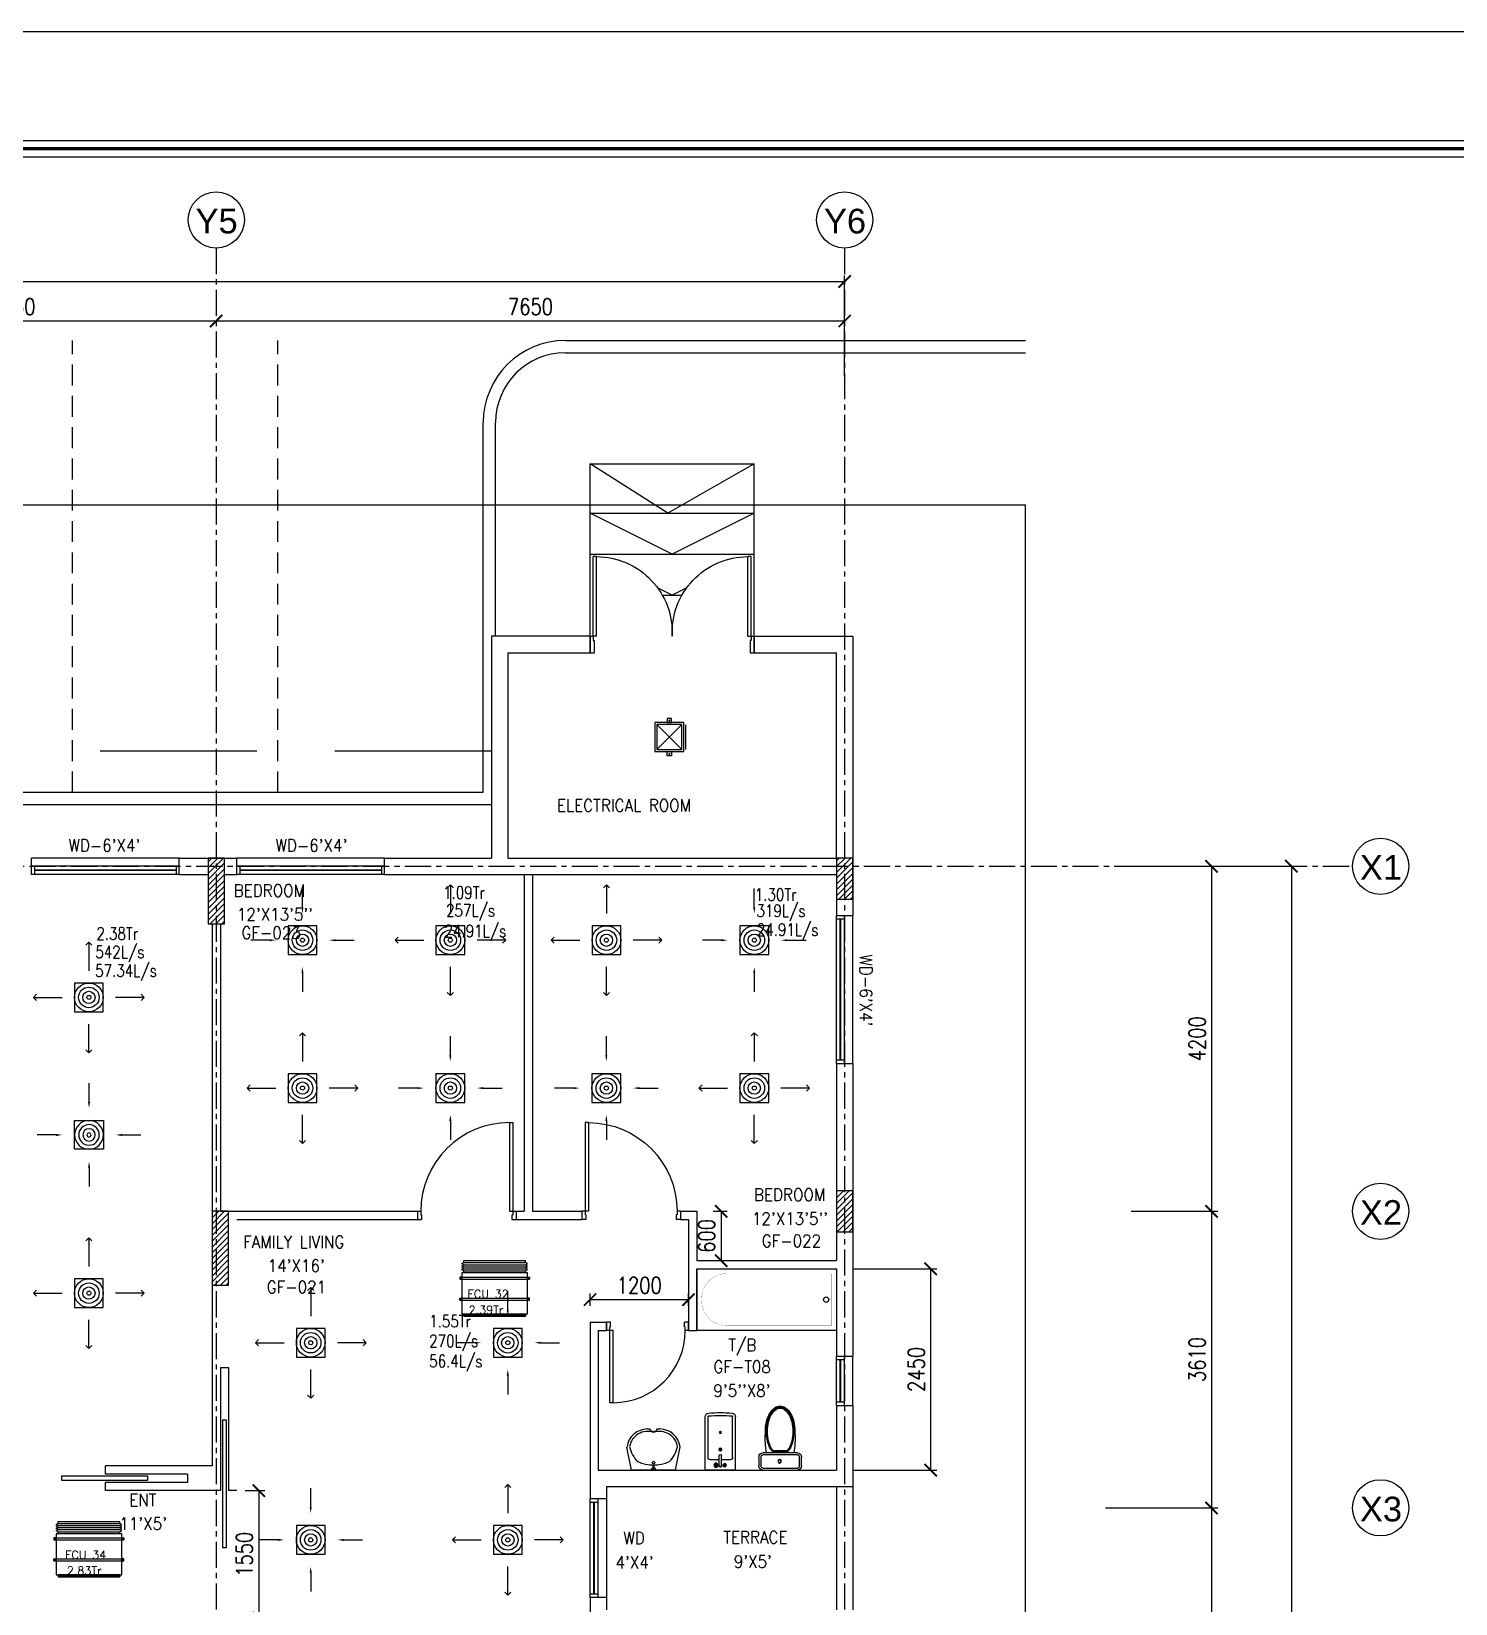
# Model space of a CAD drawing. Header units: millimetres. Extents: x -1288794 to 2153086, y -2701644 to -1428868.
# Drawn here: x 602052 to 619389, y -1482944 to -1463806 of the extents above; entities that cross this region are included whole.
import ezdxf
from ezdxf.enums import TextEntityAlignment as Align

# ---------------------------------------------------------------- set-up
doc = ezdxf.new("R2010")
doc.units = ezdxf.units.MM
doc.header["$LTSCALE"] = 100
doc.header["$PDMODE"] = 34
for name, pattern in [('CENTER', [50.8, 31.75, -6.35, 6.35, -6.35]), ('DASHED', [19.05, 12.7, -6.35]), ('DASHED2', [9.525, 6.35, -3.175]), ('HIDDEN', [9.525, 6.35, -3.175])]:
    doc.linetypes.add(name, pattern=pattern)
for name, color, linetype in [('A-ANNO-DIMS', 1, 'Continuous'), ('A-ANNO-SYMB', 33, 'Continuous'), ('A-ANNO-TEXT', 8, 'Continuous'), ('A-AREA', 8, 'CENTER'), ('A-CAR', 8, 'Continuous'), ('A-DOOR', 4, 'Continuous'), ('A-FLOR-OVHD', 4, 'DASHED2'), ('A-FLOR-PFIX', 8, 'Continuous'), ('A-FLOR-SPCL', 8, 'Continuous'), ('A-GLAZ', 5, 'Continuous'), ('A-GRID', 253, 'CENTER'), ('A-WALL-FULL', 8, 'Continuous'), ('AC- SUIPPOR', 7, 'HIDDEN'), ('AC-HLTEXT', 100, 'Continuous'), ('AC-SAD TEXT', 3, 'Continuous'), ('AC-UNIT', 5, 'Continuous'), ('L-WALK', 8, 'Continuous'), ('LOGO LINE', 7, 'Continuous'), ('LOGO1LINE', 7, 'Continuous'), ('RCD RIGHT', 1, 'Continuous'), ('RET', 1, 'Continuous'), ('S-COL- HACT.', 9, 'Continuous'), ('S-COL.', 8, 'Continuous'), ('SCD  RIGHT', 3, 'Continuous'), ('sduct', 5, 'Continuous'), ('SUPPORT', 30, 'Continuous'), ('WALL', 42, 'Continuous')]:
    doc.layers.add(name, color=color, linetype=linetype)
doc.styles.add('ROMAND', font='romand')
doc.styles.add('ROMANS', font='romans.shx', dxfattribs={"width": 0.8})
doc.styles.add('SANSSERIF', font='sas_____.pfb')
doc.styles.add('SIMPLEX', font='simplex.shx', dxfattribs={"width": 0.8})
doc.dimstyles.new('100 of DIM2', dxfattribs={"dimscale": 0, "dimtxt": 200, "dimasz": 150, "dimexe": 75, "dimexo": 200, "dimgap": 75, "dimtad": 1, "dimdec": 0, "dimrnd": 5, "dimzin": 0, "dimdsep": 46, "dimtxsty": 'ROMANS', "dimblk": 'ARCHTICK', "dimcen": 100, "dimclrd": 94, "dimclre": 94, "dimclrt": 2, "dimadec": 0, "dimazin": 0, "dimtfac": 1, "dimtdec": 0, "dimtofl": 0, "dimtmove": 2, "dimatfit": 3, "dimldrblk": 'OPEN90', "dimfxl": 75, "dimtolj": 1, "dimtzin": 0, "dimarcsym": 0})
pattern_1 = [(45, (1708407.11, -1109556.65), (-35.355339, 35.355339), [])]

# ---------------------------------------------------------------- blocks, each defined once
blk = doc.blocks.new('D-120-R1')
for p, q in [((-80, 1180), (-40, 1180)), ((-80, 1180), (-80, 100)), ((-40, 1180), (-40, 55)), ((-1200, 100), (-1160, 100)), ((-1200, 100), (-1200, 0)), ((-1160, 100), (-1160, 55)), ((-1160, 55), (-1150, 55)), ((-1150, 55), (-1150, 0)), ((-80, 100), (0, 100)), ((-50, 55), (-40, 55)), ((-50, 55), (-50, 0)), ((-50, 0), (0, 0)), ((0, 100), (0, 0)), ((-1200, 0), (-1150, 0))]:
    blk.add_line(p, q)
at = {"linetype": 'Continuous'}
blk.add_arc((-80, 100), 1080, 90, 180, dxfattribs=at)
blk = doc.blocks.new('W-180')
for p, q in [((1800, 100), (0, 100)), ((1800, 0), (0, 0)), ((40, 0), (40, 100)), ((1760, 100), (1760, 0))]:
    blk.add_line(p, q)
at = {"linetype": 'Continuous'}
for p, q in [((1760, 53), (40, 53)), ((1760, 47), (40, 47))]:
    blk.add_line(p, q, dxfattribs=at)
blk = doc.blocks.new('WC-1')
for p, q in [((-210, 0), (210, 0)), ((-260, -160), (-260, -50)), ((-235, -160), (-235, -50)), ((-210, -25), (210, -25)), ((210, -185), (-210, -185)), ((235, -50), (235, -160)), ((260, -50), (260, -160)), ((210, -210), (-210, -210)), ((91, -223), (-91, -223)), ((86, -235), (-86, -235))]:
    blk.add_line(p, q)
for radius in [22.1, 17.1]:
    blk.add_circle((-6, -107), radius)
for centre, radius, start, end in [((-210, -50), 50, 90, 180), ((-210, -160), 50, 180, 270), ((-210, -50), 25, 90, 180), ((-210, -160), 25, 180, 270), ((210, -50), 50, 360, 90), ((210, -50), 25, 360, 90), ((210, -160), 25, 270, 360), ((210, -160), 50, 270, 360), ((722, -383), 904, 168.9529, 184.0632), ((352, -470), 520, 166.4766, 180), ((352, -470), 507, 166.4766, 180), ((178, -428), 341, 149.8586, 166.4766), ((178, -428), 328, 149.8586, 166.4766), ((69, -365), 214, 138.4152, 149.8586), ((69, -365), 201, 139.9943, 149.8586), ((-69, -365), 201, 30.1414, 40.0057), ((-69, -365), 214, 30.1414, 41.5848), ((-178, -428), 328, 13.5234, 30.1414), ((-178, -428), 341, 13.5234, 30.1414), ((-352, -470), 507, 360, 13.5234), ((-352, -470), 520, 360, 13.5234), ((352, -470), 532, 177.5541, 180), ((352, -470), 532, 180, 193.5234), ((352, -470), 520, 180, 193.5234), ((352, -470), 507, 180, 193.5234), ((-352, -470), 507, 346.4766, 360), ((-352, -470), 520, 346.4766, 360), ((-352, -470), 532, 346.4766, 360), ((-352, -470), 532, 360, 2.4459), ((178, -512), 353, 193.5234, 210.1414), ((178, -512), 341, 193.5234, 210.1414), ((178, -512), 328, 193.5234, 210.1414), ((69, -575), 226, 210.1414, 234.4972), ((69, -575), 214, 210.1414, 234.4972), ((69, -575), 201, 210.1414, 234.4972), ((0, -672), 108, 234.4972, 270), ((0, -672), 95.9, 234.4972, 270), ((0, -672), 83.4, 234.4972, 270), ((0, -672), 83.4, 270, 305.5028), ((0, -672), 95.9, 270, 305.5028), ((0, -672), 108, 270, 305.5028), ((-69, -575), 201, 305.5028, 329.8586), ((-69, -575), 214, 305.5028, 329.8586), ((-69, -575), 226, 305.5028, 329.8586), ((-178, -512), 328, 329.8586, 346.4766), ((-178, -512), 341, 329.8586, 346.4766), ((-178, -512), 353, 329.8586, 346.4766)]:
    blk.add_arc(centre, radius, start, end)
at = {"linetype": 'Continuous', "ltscale": 50}
blk.add_arc((-722, -383), 904, 355.9368, 11.0471, dxfattribs=at)
blk = doc.blocks.new('W-120')
for p, q in [((1200, 100), (0, 100)), ((1200, 0), (0, 0)), ((40, 0), (40, 100)), ((1160, 100), (1160, 0))]:
    blk.add_line(p, q)
at = {"linetype": 'Continuous'}
for p, q in [((1160, 53), (40, 53)), ((1160, 47), (40, 47))]:
    blk.add_line(p, q, dxfattribs=at)
blk = doc.blocks.new('BIDET-1')
for p, q in [((175, 0), (-175, 0)), ((-185, -10), (-185, -649)), ((-150, -155), (-150, -649)), ((-15, -125), (-120, -125)), ((-39, -59), (-69, -59)), ((-54, -44), (-54, -74)), ((-15, -54), (-15, -174)), ((15, -54), (15, -174)), ((120, -125), (15, -125)), ((39, -59), (69, -59)), ((54, -44), (54, -74)), ((150, -155), (150, -649)), ((185, -10), (185, -649)), ((12, -250), (-12, -250)), ((-9, -259), (9, -241)), ((-9, -241), (9, -259)), ((0, -238), (0, -262))]:
    blk.add_line(p, q)
for centre, radius in [((-54, -59), 25), ((-54, -59), 20), ((-54, -59), 15.2), ((-54, -59), 10.2), ((54, -59), 20), ((54, -59), 15.2), ((54, -59), 10.2), ((0, -250), 17.5), ((0, -250), 12.5), ((0, -457), 12.5), ((0, -457), 10)]:
    blk.add_circle(centre, radius)
for centre, radius, start, end in [((-175, -10), 10, 90, 180), ((175, -10), 10, 0, 90), ((-120, -155), 30, 90, 180), ((0, -54), 20, 318.5904, 221.4096), ((0, -54), 15, 0, 180), ((0, -174), 15, 180, 0), ((120, -155), 30, 0, 90), ((-140, -649), 45, 180, 265.2062), ((-140, -649), 10, 180, 265.2062), ((0, 1020), 1720, 265.2062, 274.7938), ((0, 1020), 1685, 265.2062, 274.7938), ((140, -649), 10, 274.7938, 0), ((140, -649), 45, 274.7938, 0)]:
    blk.add_arc(centre, radius, start, end)
blk = doc.blocks.new('W-60')
for p, q in [((600, 100), (0, 100)), ((600, 0), (0, 0)), ((40, 0), (40, 100)), ((560, 100), (560, 0))]:
    blk.add_line(p, q)
at = {"linetype": 'Continuous'}
for p, q in [((560, 53), (40, 53)), ((560, 47), (40, 47))]:
    blk.add_line(p, q, dxfattribs=at)
blk = doc.blocks.new('LAV-4')
for p, q in [((-266, 0), (-322, -283)), ((-266, 0), (268, 0)), ((268, 0), (324, -280)), ((-48, -500), (-75, -500)), ((75, -500), (50, -500))]:
    blk.add_line(p, q)
for points in [[(-25, 0), (-25, -18), (25, -18), (25, 0)], [(-9, -20), (-9, -57), (8, -57), (8, -20)]]:
    blk.add_lwpolyline(points, close=True)
blk.add_circle((0, -91), 15.4)
for centre, radius, start, end in [((74, -366), 375, 135.3333, 167.1432), ((0, -539), 477, 66.1261, 113.874), ((-74, -366), 375, 12.5199, 44.6667), ((-75, -250), 250, 187.6784, 270), ((-75, -250), 220, 188.5814, 289.9523), ((75, -250), 220, 250.0878, 350.8515), ((75, -250), 250, 270, 353.0121), ((1, -527), 55.9, 28.7827, 151.2173), ((50, -499), 0, 238.1883, 0)]:
    blk.add_arc(centre, radius, start, end)
blk = doc.blocks.new('D-100-R1')
for p, q in [((-80, 980), (-80, 100)), ((-80, 980), (-40, 980)), ((-40, 980), (-40, 55)), ((-1000, 100), (-1000, 0)), ((-1000, 100), (-960, 100)), ((-960, 100), (-960, 55)), ((-960, 55), (-950, 55)), ((-950, 55), (-950, 0)), ((-80, 100), (0, 100)), ((-50, 55), (-50, 0)), ((-50, 55), (-40, 55)), ((-50, 0), (0, 0)), ((0, 100), (0, 0)), ((-1000, 0), (-950, 0))]:
    blk.add_line(p, q)
at = {"linetype": 'Continuous'}
blk.add_arc((-80, 100), 880, 90, 180, dxfattribs=at)
blk = doc.blocks.new('BT-2')
blk.add_lwpolyline([(0, 750), (1700, 750), (1700, 0), (0, 0)], close=True)
at = {"const_width": 2}
blk.add_lwpolyline([(60, 690), (1340, 690, -0.414214), (1640, 390), (1640, 360, -0.414214), (1340, 60), (60, 60)], format="xyb", close=True, dxfattribs=at)
blk.add_circle((125, 375), 31.9)
blk = doc.blocks.new('_ArchTick')
at = {"color": 0, "linetype": 'ByBlock', "const_width": 0.15}
blk.add_lwpolyline([(-0.5, -0.5), (0.5, 0.5)], dxfattribs=at)
blk = doc.blocks.new('*D191')
at = {"layer": 'A-ANNO-DIMS', "color": 94, "lineweight": -2, "ltscale": 3, "transparency": 16777216}
for p, q in [((604302, -1467131), (604302, -1467256)), ((611952, -1467131), (611952, -1467256)), ((604302, -1467331), (611952, -1467331))]:
    blk.add_line(p, q, dxfattribs=at)
at = {"layer": 'Defpoints', "color": 0, "ltscale": 3, "transparency": 16777216}
for p in [(604302, -1467331), (611952, -1467331), (611952, -1467331)]:
    blk.add_point(p, dxfattribs=at)
at = {"layer": 'A-ANNO-DIMS', "color": 94, "lineweight": -2, "ltscale": 3, "transparency": 16777216, "xscale": 150, "yscale": 150, "zscale": 150, "rotation": 180}
blk.add_blockref('_ArchTick', (604302, -1467331), dxfattribs=at)
at = {"layer": 'A-ANNO-DIMS', "color": 94, "lineweight": -2, "ltscale": 3, "transparency": 16777216, "xscale": 150, "yscale": 150, "zscale": 150}
blk.add_blockref('_ArchTick', (611952, -1467331), dxfattribs=at)
at = {"layer": 'A-ANNO-DIMS', "color": 2, "ltscale": 3, "transparency": 16777216, "insert": (608127, -1467156), "char_height": 200, "attachment_point": 5, "style": 'ROMANS'}
blk.add_mtext('\\A1;7650', dxfattribs=at)
blk = doc.blocks.new('_Open90')
at = {"color": 0, "linetype": 'ByBlock', "lineweight": -2}
for p, q in [((0, 0), (-1, 0)), ((-0.5, 0.5), (0, 0)), ((0, 0), (-0.5, -0.5))]:
    blk.add_line(p, q, dxfattribs=at)
blk = doc.blocks.new('*D194')
at = {"layer": 'A-ANNO-DIMS', "color": 94, "lineweight": -2, "ltscale": 3, "transparency": 16777216}
for p, q in [((599352, -1467131), (599352, -1467256)), ((604302, -1467131), (604302, -1467256)), ((599352, -1467331), (604302, -1467331))]:
    blk.add_line(p, q, dxfattribs=at)
at = {"layer": 'Defpoints', "color": 0, "ltscale": 3, "transparency": 16777216}
for p in [(599352, -1467331), (604302, -1467331), (604302, -1467331)]:
    blk.add_point(p, dxfattribs=at)
at = {"layer": 'A-ANNO-DIMS', "color": 94, "lineweight": -2, "ltscale": 3, "transparency": 16777216, "xscale": 150, "yscale": 150, "zscale": 150, "rotation": 180}
blk.add_blockref('_ArchTick', (599352, -1467331), dxfattribs=at)
at = {"layer": 'A-ANNO-DIMS', "color": 94, "lineweight": -2, "ltscale": 3, "transparency": 16777216, "xscale": 150, "yscale": 150, "zscale": 150}
blk.add_blockref('_ArchTick', (604302, -1467331), dxfattribs=at)
at = {"layer": 'A-ANNO-DIMS', "color": 2, "ltscale": 3, "transparency": 16777216, "insert": (601827, -1467156), "char_height": 200, "attachment_point": 5, "style": 'ROMANS'}
blk.add_mtext('\\A1;4950', dxfattribs=at)
blk = doc.blocks.new('*D195')
at = {"layer": 'A-ANNO-DIMS', "color": 94, "lineweight": -2, "ltscale": 3, "transparency": 16777216}
for p, q in [((586452, -1468002), (586452, -1466776)), ((586452, -1466851), (611952, -1466851)), ((611952, -1468002), (611952, -1466776))]:
    blk.add_line(p, q, dxfattribs=at)
at = {"layer": 'Defpoints', "color": 0, "ltscale": 3, "transparency": 16777216}
for p in [(611952, -1466851), (586452, -1468202), (611952, -1468202)]:
    blk.add_point(p, dxfattribs=at)
at = {"layer": 'A-ANNO-DIMS', "color": 94, "lineweight": -2, "ltscale": 3, "transparency": 16777216, "xscale": 150, "yscale": 150, "zscale": 150, "rotation": 180}
blk.add_blockref('_ArchTick', (586452, -1466851), dxfattribs=at)
at = {"layer": 'A-ANNO-DIMS', "color": 94, "lineweight": -2, "ltscale": 3, "transparency": 16777216, "xscale": 150, "yscale": 150, "zscale": 150}
blk.add_blockref('_ArchTick', (611952, -1466851), dxfattribs=at)
at = {"layer": 'A-ANNO-DIMS', "color": 2, "ltscale": 3, "transparency": 16777216, "insert": (599202, -1466676), "char_height": 200, "attachment_point": 5, "style": 'ROMANS'}
blk.add_mtext('\\A1;25500', dxfattribs=at)
blk = doc.blocks.new('*D196')
at = {"layer": 'A-ANNO-DIMS', "color": 94, "lineweight": -2, "ltscale": 3, "transparency": 16777216}
for p, q in [((615235, -1473969), (617465, -1473969)), ((617390, -1473969), (617390, -1509169)), ((615235, -1509169), (617465, -1509169))]:
    blk.add_line(p, q, dxfattribs=at)
at = {"layer": 'Defpoints', "color": 0, "ltscale": 3, "transparency": 16777216}
for p in [(615035, -1473969), (615035, -1509169), (617390, -1509169)]:
    blk.add_point(p, dxfattribs=at)
at = {"layer": 'A-ANNO-DIMS', "color": 94, "lineweight": -2, "ltscale": 3, "transparency": 16777216, "xscale": 150, "yscale": 150, "zscale": 150}
for p, rotation in [((617390, -1473969), 90), ((617390, -1509169), 270)]:
    blk.add_blockref('_ArchTick', p, dxfattribs=dict(at, rotation=rotation))
at = {"layer": 'A-ANNO-DIMS', "color": 2, "ltscale": 3, "transparency": 16777216, "insert": (617215, -1491569), "char_height": 200, "attachment_point": 5, "rotation": 90, "style": 'ROMANS'}
blk.add_mtext('\\A1;35200', dxfattribs=at)
blk = doc.blocks.new('*D197')
at = {"layer": 'A-ANNO-DIMS', "color": 94, "lineweight": -2, "ltscale": 3, "transparency": 16777216}
for p, q in [((615440, -1473969), (616493, -1473969)), ((616418, -1473969), (616418, -1478169)), ((615440, -1478169), (616493, -1478169))]:
    blk.add_line(p, q, dxfattribs=at)
at = {"layer": 'Defpoints', "color": 0, "ltscale": 3, "transparency": 16777216}
for p in [(615240, -1473969), (615240, -1478169), (616418, -1478169)]:
    blk.add_point(p, dxfattribs=at)
at = {"layer": 'A-ANNO-DIMS', "color": 94, "lineweight": -2, "ltscale": 3, "transparency": 16777216, "xscale": 150, "yscale": 150, "zscale": 150}
for p, rotation in [((616418, -1473969), 90), ((616418, -1478169), 270)]:
    blk.add_blockref('_ArchTick', p, dxfattribs=dict(at, rotation=rotation))
at = {"layer": 'A-ANNO-DIMS', "color": 2, "ltscale": 3, "transparency": 16777216, "insert": (616243, -1476069), "char_height": 200, "attachment_point": 5, "rotation": 90, "style": 'ROMANS'}
blk.add_mtext('\\A1;4200', dxfattribs=at)
blk = doc.blocks.new('*D198')
at = {"layer": 'A-ANNO-DIMS', "color": 94, "lineweight": -2, "ltscale": 3, "transparency": 16777216}
for p, q in [((615440, -1478169), (616493, -1478169)), ((616418, -1478169), (616418, -1481779)), ((615126, -1481779), (616493, -1481779))]:
    blk.add_line(p, q, dxfattribs=at)
at = {"layer": 'Defpoints', "color": 0, "ltscale": 3, "transparency": 16777216}
for p in [(615240, -1478169), (614926, -1481779), (616418, -1481779)]:
    blk.add_point(p, dxfattribs=at)
at = {"layer": 'A-ANNO-DIMS', "color": 94, "lineweight": -2, "ltscale": 3, "transparency": 16777216, "xscale": 150, "yscale": 150, "zscale": 150}
for p, rotation in [((616418, -1478169), 90), ((616418, -1481779), 270)]:
    blk.add_blockref('_ArchTick', p, dxfattribs=dict(at, rotation=rotation))
at = {"layer": 'A-ANNO-DIMS', "color": 2, "ltscale": 3, "transparency": 16777216, "insert": (616243, -1479974), "char_height": 200, "attachment_point": 5, "rotation": 90, "style": 'ROMANS'}
blk.add_mtext('\\A1;3610', dxfattribs=at)
blk = doc.blocks.new('*D199')
at = {"layer": 'A-ANNO-DIMS', "color": 94, "lineweight": -2, "ltscale": 3, "transparency": 16777216}
for p, q in [((615126, -1481779), (616493, -1481779)), ((616418, -1481779), (616418, -1487769)), ((615126, -1487769), (616493, -1487769))]:
    blk.add_line(p, q, dxfattribs=at)
at = {"layer": 'Defpoints', "color": 0, "ltscale": 3, "transparency": 16777216}
for p in [(614926, -1481779), (614926, -1487769), (616418, -1487769)]:
    blk.add_point(p, dxfattribs=at)
at = {"layer": 'A-ANNO-DIMS', "color": 94, "lineweight": -2, "ltscale": 3, "transparency": 16777216, "xscale": 150, "yscale": 150, "zscale": 150}
for p, rotation in [((616418, -1481779), 90), ((616418, -1487769), 270)]:
    blk.add_blockref('_ArchTick', p, dxfattribs=dict(at, rotation=rotation))
at = {"layer": 'A-ANNO-DIMS', "color": 2, "ltscale": 3, "transparency": 16777216, "insert": (616243, -1484774), "char_height": 200, "attachment_point": 5, "rotation": 90, "style": 'ROMANS'}
blk.add_mtext('\\A1;5990', dxfattribs=at)
blk = doc.blocks.new('D-200-DOUBLE')
for p, q in [((40, 200), (40, 1170)), ((40, 1170), (80, 1170)), ((80, 200), (80, 1170)), ((1920, 200), (1920, 1170)), ((1920, 1170), (1960, 1170)), ((1960, 200), (1960, 1170)), ((80, 200), (0, 200)), ((0, 200), (0, 0)), ((40, 200), (40, 148)), ((1920, 200), (1960, 200)), ((2000, 200), (1960, 200)), ((1960, 200), (1960, 148)), ((2000, 200), (2000, 0)), ((50, 0), (0, 0)), ((40, 148), (50, 148)), ((50, 148), (50, 0)), ((1950, 148), (1950, 0)), ((1960, 148), (1950, 148)), ((2000, 0), (1950, 0))]:
    blk.add_line(p, q)
at = {"linetype": 'Continuous'}
for centre, start, end in [((73, 242), 357.4314, 89.5378), ((1927, 242), 90.4622, 182.5686)]:
    blk.add_arc(centre, 928, start, end, dxfattribs=at)
blk = doc.blocks.new('A$C36FC6C1E')
at = {"layer": 'RET', "color": 0, "linetype": 'HIDDEN', "ltscale": 0.8}
blk.add_line((377.4, 377.4), (77.4, 77.4), dxfattribs=at)
blk.add_lwpolyline([(379.8, 379.8), (379.8, 75), (75, 75), (75, 379.8)], close=True, dxfattribs=at)
at = {"layer": 'sduct'}
blk.add_lwpolyline([(404.8, 404.8), (404.8, 50), (50, 50), (50, 404.8)], close=True, dxfattribs=at)
blk.add_lwpolyline([(427.4, 377.4), (427.4, 77.4)], dxfattribs=at)
at = {"layer": 'SUPPORT', "ltscale": 0.5}
for points in [[(202.4, 404.8), (252.4, 404.8), (252.4, 454.8), (202.4, 454.8)], [(202.4, 50), (252.4, 50), (252.4, 0), (202.4, 0)]]:
    blk.add_lwpolyline(points, close=True, dxfattribs=at)
for centre in [(227.4, 429.8), (227.4, 25)]:
    blk.add_circle(centre, 6, dxfattribs=at)
blk = doc.blocks.new('*D228')
at = {"layer": 'AC-HLTEXT', "color": 94, "lineweight": -2, "transparency": 16777216}
for p, q in [((610352, -1478169), (610523, -1478169)), ((610448, -1478169), (610448, -1478769)), ((610352, -1478769), (610523, -1478769))]:
    blk.add_line(p, q, dxfattribs=at)
at = {"layer": 'Defpoints', "color": 0, "transparency": 16777216}
for p in [(610152, -1478169), (610152, -1478769), (610448, -1478769)]:
    blk.add_point(p, dxfattribs=at)
at = {"layer": 'AC-HLTEXT', "color": 94, "lineweight": -2, "transparency": 16777216, "xscale": 150, "yscale": 150, "zscale": 150}
for p, rotation in [((610448, -1478169), 90), ((610448, -1478769), 270)]:
    blk.add_blockref('_ArchTick', p, dxfattribs=dict(at, rotation=rotation))
at = {"layer": 'AC-HLTEXT', "color": 2, "transparency": 16777216, "insert": (610273, -1478469), "char_height": 200, "attachment_point": 5, "rotation": 90, "style": 'ROMANS'}
blk.add_mtext('\\A1;600', dxfattribs=at)
blk = doc.blocks.new('*D232')
at = {"layer": 'AC-HLTEXT', "color": 94, "lineweight": -2, "transparency": 16777216}
for p, q in [((604652, -1481569), (604895, -1481569)), ((604820, -1481569), (604820, -1483119)), ((604652, -1483119), (604895, -1483119))]:
    blk.add_line(p, q, dxfattribs=at)
at = {"layer": 'Defpoints', "color": 0, "transparency": 16777216}
for p in [(604452, -1481569), (604452, -1483119), (604820, -1483119)]:
    blk.add_point(p, dxfattribs=at)
at = {"layer": 'AC-HLTEXT', "color": 94, "lineweight": -2, "transparency": 16777216, "xscale": 150, "yscale": 150, "zscale": 150}
for p, rotation in [((604820, -1481569), 90), ((604820, -1483119), 270)]:
    blk.add_blockref('_ArchTick', p, dxfattribs=dict(at, rotation=rotation))
at = {"layer": 'AC-HLTEXT', "color": 2, "transparency": 16777216, "insert": (604645, -1482344), "char_height": 200, "attachment_point": 5, "rotation": 90, "style": 'ROMANS'}
blk.add_mtext('\\A1;1550', dxfattribs=at)
blk = doc.blocks.new('*D233')
at = {"layer": 'AC-HLTEXT', "color": 94, "lineweight": -2, "transparency": 16777216}
for p, q in [((612052, -1478869), (613074, -1478869)), ((612999, -1478869), (612999, -1481319)), ((612052, -1481319), (613074, -1481319))]:
    blk.add_line(p, q, dxfattribs=at)
at = {"layer": 'Defpoints', "color": 0, "transparency": 16777216}
for p in [(611852, -1478869), (611852, -1481319), (612999, -1481319)]:
    blk.add_point(p, dxfattribs=at)
at = {"layer": 'AC-HLTEXT', "color": 94, "lineweight": -2, "transparency": 16777216, "xscale": 150, "yscale": 150, "zscale": 150}
for p, rotation in [((612999, -1478869), 90), ((612999, -1481319), 270)]:
    blk.add_blockref('_ArchTick', p, dxfattribs=dict(at, rotation=rotation))
at = {"layer": 'AC-HLTEXT', "color": 2, "transparency": 16777216, "insert": (612824, -1480094), "char_height": 200, "attachment_point": 5, "rotation": 90, "style": 'ROMANS'}
blk.add_mtext('\\A1;2450', dxfattribs=at)
blk = doc.blocks.new('*D234')
at = {"layer": 'AC-HLTEXT', "color": 94, "lineweight": -2, "transparency": 16777216}
for p, q in [((608852, -1479319), (608852, -1479169)), ((608852, -1479244), (610052, -1479244)), ((610052, -1479319), (610052, -1479169))]:
    blk.add_line(p, q, dxfattribs=at)
at = {"layer": 'Defpoints', "color": 0, "transparency": 16777216}
for p in [(610052, -1479244), (608852, -1479519), (610052, -1479519)]:
    blk.add_point(p, dxfattribs=at)
at = {"layer": 'AC-HLTEXT', "color": 94, "lineweight": -2, "transparency": 16777216, "xscale": 150, "yscale": 150, "zscale": 150, "rotation": 180}
blk.add_blockref('_ArchTick', (608852, -1479244), dxfattribs=at)
at = {"layer": 'AC-HLTEXT', "color": 94, "lineweight": -2, "transparency": 16777216, "xscale": 150, "yscale": 150, "zscale": 150}
blk.add_blockref('_ArchTick', (610052, -1479244), dxfattribs=at)
at = {"layer": 'AC-HLTEXT', "color": 2, "transparency": 16777216, "insert": (609452, -1479069), "char_height": 200, "attachment_point": 5, "style": 'ROMANS'}
blk.add_mtext('\\A1;1200', dxfattribs=at)
blk = doc.blocks.new('A$C44FB0367')
at = {"layer": 'WALL', "ltscale": 30}
h = blk.add_hatch(dxfattribs=at)
h.set_pattern_fill('NET3', color=2, scale=100, style=0)
h.set_pattern_definition([(0, (19935.246, -11666.627), (0, 12.5), []), (60, (19935.246, -11666.627), (-10.8253175, 6.25), []), (120, (19935.246, -11666.627), (-10.8253175, -6.25), [])])
h.paths.add_polyline_path([(775, 250), (775, 275), (25, 275), (25, 250)])
at = {"layer": 'WALL', "color": 5, "ltscale": 30}
for p, q in [((25, 250), (25, 275)), ((25, 275), (775, 275)), ((775, 250), (775, 275))]:
    blk.add_line(p, q, dxfattribs=at)
at = {"layer": 'WALL', "color": 8, "ltscale": 30}
for p, q in [((25, -275), (0, -287.5)), ((0, -287.5), (25, -300)), ((25, -300), (0, -312.5)), ((0, -312.5), (25, -325)), ((25, -325), (0, -337.5)), ((0, -337.5), (25, -350)), ((25, -350), (0, -362.5)), ((0, -362.5), (25, -375)), ((25, -250), (25, -275)), ((25, -250), (25, -275)), ((25, -275), (775, -275)), ((25, -300), (775, -300)), ((25, -325), (775, -325)), ((25, -350), (775, -350)), ((25, -375), (775, -375)), ((25, -375), (25, -400)), ((775, -250), (775, -275)), ((775, -275), (800, -287.5)), ((800, -287.5), (775, -300)), ((775, -300), (800, -312.5)), ((800, -312.5), (775, -325)), ((775, -325), (800, -337.5)), ((800, -337.5), (775, -350)), ((775, -350), (800, -362.5)), ((800, -362.5), (775, -375)), ((775, -375), (775, -400)), ((25, -400), (775, -400))]:
    blk.add_line(p, q, dxfattribs=at)
at = {"layer": 'WALL', "color": 5, "ltscale": 30}
blk.add_lwpolyline([(0, 250), (800, 250), (800, -250), (0, -250)], close=True, dxfattribs=at)
blk = doc.blocks.new('A$C5F1D0244')
at = {"layer": 'AC- SUIPPOR', "ltscale": 5}
for p, q in [((-25, 425), (-25, -425)), ((0, 425), (0, -425))]:
    blk.add_line(p, q, dxfattribs=at)
at = {"layer": 'AC- SUIPPOR', "ltscale": 30}
for points in [[(-25, 400), (0, 400), (0, 425), (-25, 425)], [(-25, -400), (0, -400), (0, -425), (-25, -425)]]:
    blk.add_lwpolyline(points, close=True, dxfattribs=at)
for centre in [(-12.5, 412.5), (-12.5, -412.5)]:
    blk.add_circle(centre, 5, dxfattribs=at)
blk = doc.blocks.new('cdcdcd')
at = {"layer": 'RCD RIGHT'}
for points in [[(0, 400), (0, 630), (0, 630)], [(-400, 0), (-630, 0), (-630, 0)], [(400, 0), (630, 0), (630, 0)], [(0, -400), (0, -630), (0, -630)]]:
    blk.add_lwpolyline(points, dxfattribs=at)
blk.add_lwpolyline([(-175, -175), (175, -175), (175, 175), (-175, 175)], close=True, dxfattribs=at)
for radius in [175, 125, 75, 25]:
    blk.add_circle((0, 0), radius, dxfattribs=at)
for points in [[(-13, 400), (0, 325), (12, 400)], [(-400, 12), (-325, 0), (-400, -13)], [(400, 12), (325, 0), (400, -13)], [(-13, -400), (0, -325), (12, -400)]]:
    blk.add_solid(points, dxfattribs=at)
blk = doc.blocks.new('abcd')
at = {"layer": 'SCD  RIGHT'}
blk.add_lwpolyline([(558555, -1481705), (558905, -1481705), (558905, -1481355), (558555, -1481355)], close=True, dxfattribs=at)
for radius in [175, 125, 75, 25]:
    blk.add_circle((558730, -1481530), radius, dxfattribs=at)
for points in [[(558730, -1480856), (558730, -1481205)], [(558056, -1481530), (558405, -1481530)], [(559404, -1481530), (559055, -1481530)], [(558730, -1482204), (558730, -1481855)]]:
    blk.add_leader(points, dimstyle='100 of DIM2', override={"dimscale": 1, "dimasz": 75, "dimtad": 0, "dimclrd": 3, "dimfxl": 0.2}, dxfattribs=at)

msp = doc.modelspace()

# ---------------------------------------------------------------- hatches: boundary and pattern name
at = {"layer": 'S-COL- HACT.', "linetype": 'Continuous', "ltscale": 3}
h = msp.add_hatch(dxfattribs=at)
h.set_pattern_fill('ANSI31', color=256, scale=400, style=0)
h.set_pattern_definition(pattern_1)
h.paths.add_polyline_path([(604201.9, -1473868.6), (604201.9, -1474668.6), (604401.9, -1474668.6), (604401.9, -1473868.6)])
h = msp.add_hatch(dxfattribs=at)
h.set_pattern_fill('ANSI31', color=256, scale=400, style=0)
h.set_pattern_definition(pattern_1)
h.paths.add_polyline_path([(612051.9, -1474368.6), (612051.9, -1473868.6), (611851.9, -1473868.6), (611851.9, -1474368.6)])
h = msp.add_hatch(dxfattribs=at)
h.set_pattern_fill('ANSI31', color=256, scale=400, style=0)
h.set_pattern_definition(pattern_1)
h.paths.add_polyline_path([(611851.9, -1477918.6), (611851.9, -1478418.6), (612051.9, -1478418.6), (612051.9, -1477918.6)])
h = msp.add_hatch(dxfattribs=at)
h.set_pattern_fill('ANSI31', color=256, scale=400, style=0)
h.set_pattern_definition(pattern_1)
h.paths.add_polyline_path([(604251.9, -1478168.6), (604251.9, -1479068.6), (604451.9, -1479068.6), (604451.9, -1478168.6)])

# ---------------------------------------------------------------- linework, layer by layer
at = {"layer": 'A-ANNO-SYMB', "ltscale": 3}
for centre in [(604301.9, -1466100.5), (611951.9, -1466100.5), (618476.5, -1473968.6), (618476.5, -1478168.6), (618476.5, -1481778.6)]:
    msp.add_circle(centre, 342.2, dxfattribs=at)
at = {"layer": 'A-AREA', "ltscale": 15}
for p in [(582051.9, -1469568.6), (614151.9, -1512568.6)]:
    msp.add_line(p, (614151.9, -1469568.6), dxfattribs=at)
at = {"layer": 'A-CAR', "ltscale": 3}
for p, q in [((608851.9, -1471168.6), (608851.9, -1469068.6)), ((608851.9, -1469068.6), (610851.9, -1469068.6)), ((609801, -1469668.6), (608851.9, -1469068.6)), ((610851.9, -1469068.6), (609801, -1469668.6)), ((610851.9, -1471168.6), (610851.9, -1469068.6)), ((608851.9, -1469668.6), (610851.9, -1469668.6)), ((609851.9, -1470168.6), (608851.9, -1469668.6)), ((610851.9, -1469668.6), (609851.9, -1470168.6)), ((608851.9, -1470168.6), (610851.9, -1470168.6)), ((609851.9, -1470668.6), (609674.6, -1470579.9)), ((609731.8, -1470668.6), (609972, -1470668.6)), ((610029.3, -1470579.9), (609851.9, -1470668.6))]:
    msp.add_line(p, q, dxfattribs=at)
at = {"layer": 'A-DOOR', "ltscale": 3}
for points in [[(604426.9, -1480711.1), (604376.9, -1480711.1), (604376.9, -1482261.1), (604426.9, -1482261.1), (604426.9, -1480711.1)], [(603467.9, -1481443.6), (603467.9, -1481393.6), (602417.9, -1481393.6), (602417.9, -1481443.6), (603467.9, -1481443.6)]]:
    msp.add_lwpolyline(points, dxfattribs=at)
at = {"layer": 'A-FLOR-OVHD', "ltscale": 3}
msp.add_lwpolyline([(607651.9, -1472568.6), (599251.9, -1472568.6), (599251.9, -1473868.6), (597951.9, -1473868.6), (597951.9, -1472568.6), (593651.9, -1472568.6), (593651.9, -1472968.6), (591951.9, -1472968.6), (591951.9, -1472568.6), (585051.9, -1472568.6), (585051.9, -1482218.6), (584051.9, -1482218.6), (584051.9, -1486718.6)], dxfattribs=at)
at = {"layer": 'A-FLOR-SPCL', "ltscale": 3}
for p, q in [((611851.9, -1481518.6), (611851.9, -1483018.6)), ((612051.9, -1481518.6), (612051.9, -1483018.6))]:
    msp.add_line(p, q, dxfattribs=at)
at = {"layer": 'A-GLAZ', "ltscale": 3}
for p, q in [((603851.9, -1473868.6), (602051.9, -1473868.6)), ((606351.9, -1473868.6), (604551.9, -1473868.6)), ((612051.9, -1476368.6), (612051.9, -1474568.6)), ((612051.9, -1480531.3), (612051.9, -1479931.3)), ((609051.9, -1481668.6), (609051.9, -1482868.6))]:
    msp.add_line(p, q, dxfattribs=at)
at = {"layer": 'A-GRID', "ltscale": 0.1}
for p, q in [((604301.9, -1466442.6), (604301.9, -1514577)), ((611951.9, -1466442.6), (611951.9, -1514577)), ((574594.7, -1473968.6), (618134.3, -1473968.6))]:
    msp.add_line(p, q, dxfattribs=at)
at = {"layer": 'A-WALL-FULL', "ltscale": 3}
for p, q in [((608851.9, -1471168.6), (607651.9, -1471168.6)), ((607651.9, -1471168.6), (607651.9, -1473868.6)), ((608851.9, -1471368.6), (608851.9, -1471168.6)), ((610851.9, -1471168.6), (612051.9, -1471168.6)), ((610851.9, -1471368.6), (610851.9, -1471168.6)), ((612051.9, -1471168.6), (612051.9, -1474068.6)), ((607851.9, -1471368.6), (608851.9, -1471368.6)), ((610851.9, -1471368.6), (611851.9, -1471368.6)), ((602051.9, -1474068.6), (602051.9, -1473868.6)), ((603851.9, -1473868.6), (604551.9, -1473868.6)), ((603851.9, -1474068.6), (603851.9, -1473868.6)), ((604551.9, -1474068.6), (604551.9, -1473868.6)), ((606351.9, -1473868.6), (607651.9, -1473868.6)), ((606351.9, -1474068.6), (606351.9, -1473868.6)), ((610701.9, -1473868.6), (611851.9, -1473868.6)), ((612051.9, -1473868.6), (612051.9, -1474568.6)), ((612051.9, -1473868.6), (612051.9, -1474568.6)), ((603851.9, -1474068.6), (604201.9, -1474068.6)), ((604401.9, -1474068.6), (604551.9, -1474068.6)), ((606351.9, -1474068.6), (608051.9, -1474068.6)), ((606651.9, -1474068.6), (608051.9, -1474068.6)), ((607651.9, -1474068.6), (611851.9, -1474068.6)), ((607951.9, -1474068.6), (608901.9, -1474068.6)), ((607951.9, -1474068.6), (611651.9, -1474068.6)), ((607951.9, -1474068.6), (611651.9, -1474068.6)), ((608051.9, -1474068.6), (608051.9, -1478168.6)), ((608151.9, -1474068.6), (608151.9, -1478168.6)), ((610701.9, -1474068.6), (611651.9, -1474068.6)), ((611851.9, -1474068.6), (611851.9, -1474568.6)), ((611851.9, -1474068.6), (611851.9, -1474568.6)), ((604251.9, -1474668.6), (604251.9, -1481268.6)), ((604351.9, -1474668.6), (604351.9, -1478168.6)), ((611851.9, -1474568.6), (612051.9, -1474568.6)), ((611851.9, -1474568.6), (612051.9, -1474568.6)), ((611851.9, -1476368.6), (611851.9, -1478768.6)), ((611851.9, -1476368.6), (612051.9, -1476368.6)), ((612051.9, -1476368.6), (612051.9, -1479931.3)), ((604351.9, -1478168.6), (606751.9, -1478168.6)), ((604551.9, -1478268.6), (606751.9, -1478268.6)), ((606751.9, -1478168.6), (606751.9, -1478268.6)), ((607951.9, -1478168.6), (608051.9, -1478168.6)), ((607951.9, -1478168.6), (607951.9, -1478268.6)), ((607951.9, -1478268.6), (608751.9, -1478268.6)), ((608151.9, -1478168.6), (608751.9, -1478168.6)), ((608751.9, -1478168.6), (608751.9, -1478268.6)), ((609951.9, -1478168.6), (610151.9, -1478168.6)), ((609951.9, -1478168.6), (609951.9, -1478268.6)), ((609951.9, -1478268.6), (610051.9, -1478268.6)), ((610051.9, -1478268.6), (610051.9, -1479618.6)), ((610151.9, -1478168.6), (610151.9, -1478768.6)), ((610151.9, -1478768.6), (611851.9, -1478768.6)), ((610151.9, -1478868.6), (611851.9, -1478868.6)), ((610151.9, -1478868.6), (610151.9, -1479618.6)), ((611851.9, -1478868.6), (611851.9, -1479931.3)), ((608851.9, -1479518.6), (609051.9, -1479518.6)), ((608851.9, -1479518.6), (608851.9, -1481668.6)), ((608951.9, -1479618.6), (609051.9, -1479618.6)), ((608951.9, -1479618.6), (608951.9, -1481318.6)), ((609051.9, -1479518.6), (609051.9, -1479618.6)), ((610051.9, -1479618.6), (610151.9, -1479618.6)), ((604351.9, -1480068.6), (604351.9, -1481568.6)), ((604351.9, -1480068.6), (604451.9, -1480068.6)), ((604451.9, -1480068.6), (604451.9, -1481568.6)), ((611851.9, -1479931.3), (612051.9, -1479931.3)), ((611851.9, -1480531.3), (611851.9, -1481318.6)), ((611851.9, -1480531.3), (612051.9, -1480531.3)), ((612051.9, -1480531.3), (612051.9, -1481518.6)), ((604251.9, -1481268.6), (602951.9, -1481268.6)), ((602951.9, -1481368.6), (602951.9, -1481268.6)), ((603951.9, -1481368.6), (602951.9, -1481368.6)), ((603951.9, -1481368.6), (603951.9, -1481468.6)), ((608951.9, -1481318.6), (611851.9, -1481318.6)), ((603951.9, -1481468.6), (602951.9, -1481468.6)), ((602951.9, -1481568.6), (602951.9, -1481468.6)), ((604251.9, -1481568.6), (602951.9, -1481568.6)), ((604351.9, -1481568.6), (604251.9, -1481568.6)), ((604551.9, -1481568.6), (604451.9, -1481568.6)), ((609051.9, -1481518.6), (612051.9, -1481518.6)), ((609051.9, -1481518.6), (609051.9, -1481668.6)), ((609051.9, -1481668.6), (608851.9, -1481668.6)), ((608851.9, -1482868.6), (608851.9, -1483218.6)), ((609051.9, -1482868.6), (608851.9, -1482868.6)), ((609051.9, -1482868.6), (609051.9, -1483018.6))]:
    msp.add_line(p, q, dxfattribs=at)
at = {"layer": 'A-WALL-FULL', "linetype": 'Continuous', "ltscale": 3}
for p, q in [((604201.9, -1474068.6), (604201.9, -1474668.6)), ((604401.9, -1474668.6), (604401.9, -1474068.6)), ((604201.9, -1474668.6), (604401.9, -1474668.6))]:
    msp.add_line(p, q, dxfattribs=at)
at = {"layer": 'A-WALL-FULL', "ltscale": 3}
msp.add_lwpolyline([(607851.9, -1471368.6), (607851.9, -1473868.6), (611851.9, -1473868.6), (611851.9, -1473868.6), (611851.9, -1471368.6)], dxfattribs=at)
at = {"layer": 'L-WALK', "linetype": 'DASHED', "ltscale": 0.2}
for p, q in [((602551.9, -1473068.6), (602551.9, -1467568.6)), ((605051.9, -1473068.6), (605051.9, -1467568.6))]:
    msp.add_line(p, q, dxfattribs=at)
at = {"layer": 'L-WALK', "ltscale": 15}
for p, q in [((608551.9, -1467568.6), (614151.9, -1467568.6)), ((608551.9, -1467718.6), (614151.9, -1467718.6))]:
    msp.add_line(p, q, dxfattribs=at)
at = {"layer": 'L-WALK', "ltscale": 3}
for p, q in [((607551.9, -1473068.6), (607551.9, -1468568.6)), ((607701.9, -1471168.6), (607701.9, -1468568.6)), ((585051.9, -1473068.6), (607551.9, -1473068.6)), ((584901.9, -1473218.6), (607651.9, -1473218.6))]:
    msp.add_line(p, q, dxfattribs=at)
at = {"layer": 'L-WALK', "ltscale": 15}
for radius in [1000, 850]:
    msp.add_arc((608551.9, -1468568.6), radius, 90, 180, dxfattribs=at)
at = {"layer": 'LOGO LINE'}
msp.add_lwpolyline([(640588.1, -1519493.9), (561830.1, -1519493.9), (561830.1, -1463806.4), (640588.1, -1463806.4)], close=True, dxfattribs=at)
at = {"layer": 'LOGO1LINE'}
for points in [[(639262.2, -1518168), (563156, -1518168), (563156, -1465132.3), (639262.2, -1465132.3)], [(628953.5, -1517969.1), (563354.8, -1517969.1), (563354.8, -1465331.1), (628953.5, -1465331.1)]]:
    msp.add_lwpolyline(points, close=True, dxfattribs=at)
at = {"layer": 'LOGO1LINE', "const_width": 39.8}
msp.add_lwpolyline([(639162.8, -1518068.5), (563255.4, -1518068.5), (563255.4, -1465231.7), (639162.8, -1465231.7)], close=True, dxfattribs=at)
at = {"layer": 'RET', "color": 0, "linetype": 'HIDDEN', "ltscale": 0.8}
msp.add_line((609970.6, -1472243.5), (609665.8, -1472548.3), dxfattribs=at)
at = {"layer": 'S-COL.', "linetype": 'Continuous', "ltscale": 3}
for points in [[(604201.9, -1473868.6), (604201.9, -1474668.6), (604401.9, -1474668.6), (604401.9, -1473868.6)], [(612051.9, -1474368.6), (612051.9, -1473868.6), (611851.9, -1473868.6), (611851.9, -1474368.6)], [(611851.9, -1477918.6), (611851.9, -1478418.6), (612051.9, -1478418.6), (612051.9, -1477918.6)], [(604251.9, -1478168.6), (604251.9, -1479068.6), (604451.9, -1479068.6), (604451.9, -1478168.6)], [(604251.9, -1478168.6), (604251.9, -1479068.6), (604451.9, -1479068.6), (604451.9, -1478168.6)], [(604251.9, -1478168.6), (604251.9, -1479068.6), (604451.9, -1479068.6), (604451.9, -1478168.6)]]:
    msp.add_lwpolyline(points, close=True, dxfattribs=at)

# ---------------------------------------------------------------- block references
at = {"ltscale": 30, "rotation": 89.99999999999999}
for p in [(607691.6, -1478969.3), (602751.5, -1482144.3)]:
    msp.add_blockref('A$C5F1D0244', p, dxfattribs=at)
at = {"ltscale": 30, "xscale": -1, "rotation": 90}
for p in [(607691.6, -1479250.5), (602751.5, -1482425.5)]:
    msp.add_blockref('A$C5F1D0244', p, dxfattribs=at)
at = {"layer": 'A-DOOR', "ltscale": 3, "xscale": -1}
for name, p in [('D-200-DOUBLE', (610851.9, -1471368.6)), ('D-120-R1', (608751.9, -1478268.6))]:
    msp.add_blockref(name, p, dxfattribs=at)
at = {"layer": 'A-DOOR', "ltscale": 3}
msp.add_blockref('D-120-R1', (607951.9, -1478268.6), dxfattribs=at)
at = {"layer": 'A-DOOR', "ltscale": 3, "rotation": 180}
msp.add_blockref('D-100-R1', (609051.9, -1479518.6), dxfattribs=at)
at = {"layer": 'A-FLOR-PFIX', "ltscale": 3, "rotation": 180}
for name, p in [('BT-2', (611851.9, -1478868.6)), ('LAV-4', (609625.9, -1481318.6))]:
    msp.add_blockref(name, p, dxfattribs=at)
at = {"layer": 'A-FLOR-PFIX', "ltscale": 3, "xscale": -1, "rotation": 180}
for name, p in [('BIDET-1', (610438.5, -1481318.6)), ('WC-1', (611166.6, -1481318.6))]:
    msp.add_blockref(name, p, dxfattribs=at)
at = {"layer": 'A-GLAZ', "ltscale": 3}
for p in [(602051.9, -1474068.6), (604551.9, -1474068.6)]:
    msp.add_blockref('W-180', p, dxfattribs=at)
at = {"layer": 'A-GLAZ', "ltscale": 3, "rotation": 270}
for name, p in [('W-180', (611851.9, -1474568.6)), ('W-60', (611851.9, -1479931.3)), ('W-120', (608851.9, -1481668.6))]:
    msp.add_blockref(name, p, dxfattribs=at)
at = {"layer": 'AC-UNIT', "color": 6, "ltscale": 30, "xscale": -1, "rotation": 180}
for p in [(607291.6, -1479168.6), (602351.5, -1482343.6)]:
    msp.add_blockref('A$C44FB0367', p, dxfattribs=at)
at = {"layer": 'RCD RIGHT'}
for p in [(605351.9, -1474868.6), (610851.9, -1474868.6), (607151.9, -1476668.6), (609051.1, -1476668.7), (607851.1, -1479768.7), (605451.9, -1482168.6)]:
    msp.add_blockref('cdcdcd', p, dxfattribs=at)
at = {"layer": 'RCD RIGHT', "xscale": -1}
msp.add_blockref('cdcdcd', (602752.8, -1477238.8), dxfattribs=at)
at = {"layer": 'RET', "color": 0, "xscale": -1, "rotation": 180}
msp.add_blockref('A$C36FC6C1E', (609590.8, -1472168.5), dxfattribs=at)
at = {"layer": 'SCD  RIGHT'}
for p in [(48421.9, 6661.4), (50321.9, 6661.4), (44021.5, 5965.1), (46621.9, 4861.4), (52121.9, 4861.4), (44021.5, 2365.1), (46721.9, 1761.4), (49121.9, -638.6)]:
    msp.add_blockref('abcd', p, dxfattribs=at)

# ---------------------------------------------------------------- texts
at = {"layer": 'A-ANNO-TEXT', "style": 'SANSSERIF'}
for s, p in [('Y5', (604306.5, -1466265)), ('Y6', (611956.5, -1466265)), ('X1', (618481.1, -1474133.2)), ('X2', (618481.1, -1478333.2)), ('X3', (618481.1, -1481943.2))]:
    msp.add_text(s, height=300, dxfattribs=at).set_placement(p, align=Align.CENTER)
at = {"layer": 'A-ANNO-TEXT', "style": 'ROMANS', "width": 0.9}
for s, p in [('ELECTRICAL ROOM', (608450.8, -1473302.9)), ("WD-6'X4'", (602502.6, -1473790.5)), ("WD-6'X4'", (605023.2, -1473790.5)), ('BEDROOM', (604514.9, -1474339.4)), ("12'X13'5''", (604552.6, -1474629.9)), ('GF-023', (604608.5, -1474853.1)), ('BEDROOM', (610848.4, -1478042.4)), ("12'X13'5''", (610822.7, -1478332.9)), ('FAMILY LIVING', (604629.1, -1478615.9)), ('GF-022', (610942, -1478603.6)), ("14'X16'", (604928.2, -1478906.5)), ('GF-021', (604916.1, -1479166.1)), ('T/B', (610536.1, -1479872.6)), ('GF-T08', (610353.9, -1480135.8)), ("9'5''X8'", (610353.9, -1480426.9)), ('ENT', (603243.2, -1481759.2)), ("11'X5'", (603122.5, -1482044.8)), ('WD', (609257.9, -1482219.8)), ('TERRACE', (610475.2, -1482211.7)), ("4'X4'", (609162.4, -1482518.2)), ("9'X5'", (610602.7, -1482507.2))]:
    msp.add_text(s, height=150, dxfattribs=at).set_placement(p)
msp.add_text("WD-6'X4'", height=150, rotation=270, dxfattribs=at).set_placement((612136.9, -1475044))
at = {"layer": 'AC-HLTEXT', "style": 'ROMAND'}
for s, p in [('FCU 32', (607360.9, -1479225.5)), ('2.39Tr', (607374.1, -1479418.6)), ('FCU 34', (602460.7, -1482400.5)), ('2.83Tr', (602481.9, -1482593.6))]:
    msp.add_text(s, height=100, dxfattribs=at).set_placement(p)
at = {"layer": 'AC-SAD TEXT', "style": 'SIMPLEX', "width": 0.8}
for s, p in [('1.09Tr', (607063.4, -1474363.8)), ('1.30Tr', (610857.7, -1474388.5)), ('257L/s', (607099.8, -1474581.5)), ('319L/s', (610878.8, -1474585.4)), ('2.38Tr', (602842.1, -1474862.7)), ('24.91L/s', (607081.2, -1474831.8)), ('24.91L/s', (610882.2, -1474816.1)), ('542L/s', (602830.1, -1475086.2)), ('57.34L/s', (602828, -1475314.4)), ('1.55Tr', (606894.3, -1479581.1)), ('270L/s', (606894.3, -1479821.5)), ('56.4L/s', (606894.3, -1480067.8))]:
    msp.add_text(s, height=150, dxfattribs=at).set_placement(p)

# ---------------------------------------------------------------- dimensions: what is measured, and where the dimension line sits
at = {"layer": 'A-ANNO-DIMS', "ltscale": 3}
for base, p1, p2, picture, middle in [((611951.9, -1466851.3), (586451.9, -1468201.9), (611951.9, -1468201.9), '*D195', (599201.9, -1466676.3)), ((604301.9, -1467331.4), (599351.9, -1467331.4), (604301.9, -1467331.4), '*D194', (601826.9, -1467156.4)), ((611951.9, -1467331.4), (604301.9, -1467331.4), (611951.9, -1467331.4), '*D191', (608126.9, -1467156.4))]:
    dim = msp.add_linear_dim(base=base, p1=p1, p2=p2, dimstyle='100 of DIM2', override={"dimscale": 1}, dxfattribs=at)
    dim.commit()
    dim.dimension.update_dxf_attribs({"geometry": picture, "text_midpoint": middle})
for base, p1, p2, picture, middle in [((617390.1, -1509168.6), (615034.9, -1473968.6), (615034.9, -1509168.6), '*D196', (617215.1, -1491568.6)), ((616417.6, -1478168.6), (615240, -1473968.6), (615240, -1478168.6), '*D197', (616242.6, -1476068.6)), ((616417.6, -1481778.6), (615240, -1478168.6), (614926, -1481778.6), '*D198', (616242.6, -1479973.6)), ((616417.6, -1487768.6), (614926, -1481778.6), (614926, -1487768.6), '*D199', (616242.6, -1484773.6))]:
    dim = msp.add_linear_dim(base=base, p1=p1, p2=p2, angle=90, dimstyle='100 of DIM2', override={"dimscale": 1}, dxfattribs=at)
    dim.commit()
    dim.dimension.update_dxf_attribs({"geometry": picture, "text_midpoint": middle})
at = {"layer": 'AC-HLTEXT'}
for base, p1, p2, picture, middle in [((610447.6, -1478768.6), (610151.9, -1478168.6), (610151.9, -1478768.6), '*D228', (610272.6, -1478468.6)), ((612998.6, -1481318.6), (611851.9, -1478868.6), (611851.9, -1481318.6), '*D233', (612823.6, -1480093.6)), ((604820.3, -1483118.6), (604451.9, -1481568.6), (604451.9, -1483118.6), '*D232', (604645.3, -1482343.6))]:
    dim = msp.add_linear_dim(base=base, p1=p1, p2=p2, angle=90, dimstyle='100 of DIM2', override={"dimscale": 1, "dimfxl": 0.2}, dxfattribs=at)
    dim.commit()
    dim.dimension.update_dxf_attribs({"geometry": picture, "text_midpoint": middle})
dim = msp.add_linear_dim(base=(610051.9, -1479243.6), p1=(608851.9, -1479518.6), p2=(610051.9, -1479518.6), dimstyle='100 of DIM2', override={"dimscale": 1, "dimfxl": 0.2}, dxfattribs=at)
dim.commit()
dim.dimension.update_dxf_attribs({"geometry": '*D234', "text_midpoint": (609451.9, -1479068.6)})

doc.saveas('drawing.dxf')
